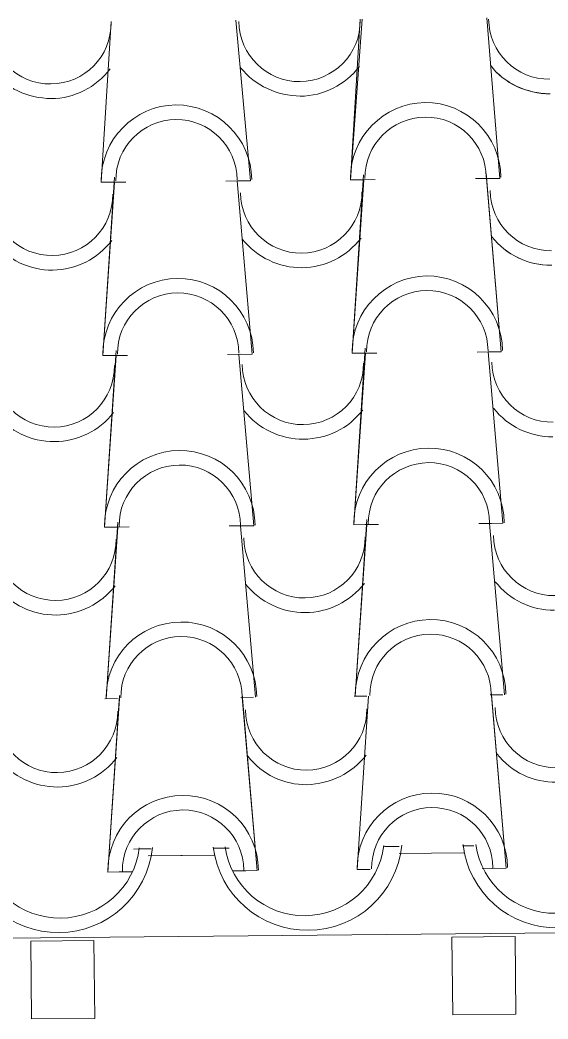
# Model space of a CAD drawing. Header units: millimetres. Extents: x 36985 to 49607, y -23856 to -17842.
# Drawn here: x 43217 to 43897, y -19858 to -18572 of the extents above; entities that cross this region are included whole.
import ezdxf

# ---------------------------------------------------------------- set-up
doc = ezdxf.new("R2010")
doc.units = ezdxf.units.MM
doc.layers.add('A-COB-___-___-EXI', color=250, linetype='Continuous', lineweight=25)

msp = doc.modelspace()

# ---------------------------------------------------------------- linework, layer by layer
at = {"layer": 'A-COB-___-___-EXI', "color": 18, "lineweight": 9}
for p, q in [((43338.9, -18781), (43321.8, -18781.2)), ((43336.4, -18781), (43353.5, -18780.9)), ((43499.3, -18779.5), (43482.2, -18779.6)), ((43501.5, -19002.6), (43484.4, -19002.8)), ((43824.5, -19220.3), (43808.2, -19220.4)), ((43841.3, -19440.8), (43822, -19220.3)), ((43343.1, -19224.9), (43326, -19225.1)), ((43340.7, -19224.9), (43357.8, -19224.8)), ((43503.6, -19223.3), (43486.5, -19223.5)), ((43520.4, -19443.9), (43501.1, -19223.4)), ((43664, -19221.8), (43646.9, -19222)), ((43661.6, -19221.8), (43678.7, -19221.7)), ((43363.4, -19639.3), (43384.6, -19639.1)), ((43386.2, -19639.1), (43371.6, -19639.2)), ((43466, -19638.3), (43479.9, -19638.2)), ((43486.4, -19638.1), (43467.7, -19638.3)), ((43686.7, -19636.2), (43705.5, -19636)), ((43788.6, -19644.2), (43705.6, -19645)), ((43786.9, -19635.2), (43801.6, -19635.1)), ((43466.1, -19647.3), (43382.2, -19648.1)), ((43384.7, -19648), (43467.7, -19647.3)), ((43345, -19668.8), (43362.1, -19668.6)), ((43507.8, -19667.2), (43490.7, -19667.4)), ((43828.7, -19664.1), (43812.5, -19664.3))]:
    msp.add_line(p, q, dxfattribs=at)
at = {"layer": 'A-COB-___-___-EXI', "color": 18, "lineweight": 9, "flags": 128}
for points in [[(43334.4, -18574.2), (43321.8, -18781.2), (43338.9, -18781), (43321.8, -18781.2), (43338.9, -18781), (43321.8, -18781.2), (43334.4, -18574.2), (43321.8, -18781.2), (43338.9, -18781), (43323.9, -19004.3), (43341, -19004.2), (43323.9, -19004.3), (43341, -19004.2), (43323.9, -19004.3), (43341, -19004.2), (43326, -19225.1), (43343.1, -19224.9), (43326, -19225.1), (43343.1, -19224.9), (43326, -19225.1), (43340.9, -18997.7), (43326, -19225.1), (43343.1, -19224.9), (43328.1, -19445.8), (43343.1, -19218.4), (43328.1, -19445.8)], [(43494.9, -18572.6), (43514, -18779.3), (43496.9, -18779.5), (43514, -18779.3), (43494.9, -18572.6), (43514, -18779.3), (43496.9, -18779.5), (43516.1, -19002.5), (43499, -19002.7), (43518.2, -19223.2), (43501.1, -19223.4), (43518.2, -19223.2), (43499, -19002.7), (43516.1, -19002.5), (43499, -19002.7)], [(43649, -19442.7), (43664, -19215.3), (43649, -19442.7), (43664, -19221.8), (43646.9, -19222), (43661.8, -18994.6), (43646.9, -19222), (43664, -19221.8), (43646.9, -19222), (43664, -19221.8), (43646.9, -19222), (43661.9, -19001.1), (43644.8, -19001.3), (43661.9, -19001.1), (43644.8, -19001.3), (43661.9, -19001.1), (43644.8, -19001.3), (43661.9, -19001.1), (43644.8, -19001.3), (43659.8, -18777.9), (43642.7, -18778.1), (43655.3, -18571.1), (43642.7, -18778.1), (43659.8, -18777.9), (43642.7, -18778.1), (43659.8, -18777.9), (43642.7, -18778.1), (43659.8, -18777.9), (43642.7, -18778.1), (43659.8, -18777.9), (43644.8, -19001.3), (43661.9, -19001.1), (43644.8, -19001.3), (43659.8, -18777.9), (43642.7, -18778.1), (43657.8, -18571.1), (43642.7, -18778.1), (43659.8, -18777.9), (43642.7, -18778.1), (43657.8, -18571.1)], [(43644.8, -19001.3), (43659.7, -18771.4), (43644.8, -19001.3), (43661.9, -19001.1), (43644.8, -19001.3), (43659.8, -18777.9), (43642.7, -18778.1), (43657.8, -18571.1)], [(43839.1, -19220.1), (43822, -19220.3), (43839.1, -19220.1), (43822, -19220.3), (43841.3, -19440.8), (43822, -19220.3), (43839.1, -19220.1), (43819.9, -18999.6), (43837, -18999.4), (43819.9, -18999.6), (43837, -18999.4), (43819.9, -18999.6), (43837, -18999.4), (43817.7, -18769.9), (43837, -18999.4), (43819.9, -18999.6), (43839.1, -19220.1), (43822, -19220.3), (43839.1, -19220.1), (43819.9, -18999.6), (43837, -18999.4), (43817.8, -18776.4), (43834.9, -18776.2), (43817.8, -18776.4), (43834.9, -18776.2), (43818.2, -18569.5), (43834.9, -18776.2), (43817.8, -18776.4), (43834.9, -18776.2), (43818.2, -18569.5), (43834.9, -18776.2), (43817.8, -18776.4), (43834.9, -18776.2), (43817.8, -18776.4), (43837, -18999.4), (43819.9, -18999.6), (43837, -18999.4), (43817.8, -18776.4), (43834.9, -18776.2), (43817.8, -18776.4), (43837, -18999.4), (43819.9, -18999.6), (43837, -18999.4)], [(43518.2, -19223.2), (43501.1, -19223.4), (43518.2, -19223.2), (43501.1, -19223.4), (43520.4, -19443.9), (43501.1, -19223.4), (43518.2, -19223.2), (43499, -19002.7), (43516.1, -19002.5), (43499, -19002.7), (43516.1, -19002.5), (43496.9, -18779.5), (43514, -18779.3), (43496.9, -18779.5), (43514, -18779.3)], [(43516.1, -19002.5), (43499, -19002.7), (43516.1, -19002.5), (43496.9, -18779.5)], [(43676.6, -19000.9), (43659.5, -19001.1), (43676.6, -19000.9), (43659.5, -19001.1)], [(43338.6, -19004.2), (43355.7, -19004), (43338.6, -19004.2), (43355.7, -19004)], [(43505.4, -19667.3), (43522.5, -19667.1), (43505.4, -19667.3), (43522.5, -19667.1), (43503.2, -19440), (43522.5, -19667.1), (43505.4, -19667.3), (43522.5, -19667.1), (43503.3, -19444.1), (43522.5, -19667.1), (43503.3, -19444.1), (43522.5, -19667.1)], [(43826.3, -19664.2), (43843.4, -19664), (43824.1, -19436.9), (43843.4, -19664), (43826.3, -19664.2), (43843.4, -19664), (43824.2, -19441)], [(43347.4, -19668.8), (43330.3, -19668.9), (43345.3, -19445.6), (43330.3, -19668.9), (43347.4, -19668.8), (43330.3, -19668.9), (43347.4, -19668.8), (43330.3, -19668.9), (43345.2, -19441.5), (43330.3, -19668.9)], [(43651.2, -19665.8), (43668.3, -19665.7), (43651.2, -19665.8), (43666.1, -19442.5), (43651.2, -19665.8), (43666.1, -19442.5)], [(37540.3, -19724.6), (37541.1, -19808.5), (48989.9, -19698.4), (48989.1, -19614.5), (48972.8, -19614.7), (48989.1, -19614.5)]]:
    msp.add_lwpolyline(points, dxfattribs=at)
for points in [[(43818.2, -18569.5), (43834.9, -18776.2), (43817.8, -18776.4), (43834.9, -18776.2)], [(43338.8, -18774.5), (43323.9, -19004.3), (43341, -19004.2), (43323.9, -19004.3), (43341, -19004.2), (43323.9, -19004.3)], [(43674.4, -18777.8), (43657.3, -18778)], [(43803.9, -18776.5), (43820.2, -18776.4)], [(43806.1, -18999.7), (43822.4, -18999.5)], [(43326.5, -19445.8), (43342.8, -19445.6), (43326.5, -19445.8), (43342.8, -19445.6), (43326.5, -19445.8), (43342.8, -19445.6), (43326.5, -19445.8), (43342.8, -19445.6), (43326.5, -19445.8), (43342.8, -19445.6)], [(43345.3, -19445.6), (43330.3, -19668.9)], [(43517.9, -19443.9), (43501.6, -19444.1), (43517.9, -19443.9), (43501.6, -19444.1), (43517.9, -19443.9), (43501.6, -19444.1), (43517.9, -19443.9), (43501.6, -19444.1), (43517.9, -19443.9), (43501.6, -19444.1)], [(43663.7, -19442.5), (43647.4, -19442.7), (43663.7, -19442.5), (43647.4, -19442.7), (43663.7, -19442.5), (43647.4, -19442.7), (43663.7, -19442.5), (43647.4, -19442.7), (43663.7, -19442.5), (43647.4, -19442.7), (43663.7, -19442.5), (43647.4, -19442.7)], [(43838.8, -19440.9), (43822.5, -19441), (43838.8, -19440.9), (43822.5, -19441), (43838.8, -19440.9), (43822.5, -19441)], [(43312.4, -19757.1), (43313.4, -19857.3), (43231.9, -19858), (43231, -19757.9)], [(43854.8, -19751.9), (43855.8, -19852), (43774.4, -19852.8), (43773.4, -19752.6)]]:
    msp.add_lwpolyline(points, close=True, dxfattribs=at)
at = {"layer": 'A-COB-___-___-EXI', "color": 18, "lineweight": 9}
for points in [[(43178.1, -18577.3), (43178.5, -18620.5), (43213.8, -18655.1), (43257, -18654.7)], [(43178.1, -18577.3), (43178.5, -18620.5), (43213.8, -18655.1), (43257, -18654.7)], [(43499, -18574.2), (43499.4, -18617.4), (43534.7, -18652.1), (43577.9, -18651.6)], [(43499, -18574.2), (43499.4, -18617.4), (43534.7, -18652.1), (43577.9, -18651.6)], [(43820.7, -18571.1), (43821.1, -18614.3), (43856.4, -18649), (43899.6, -18648.6)], [(43820.7, -18571.1), (43821.1, -18614.3), (43856.4, -18649), (43899.6, -18648.6)], [(43180.3, -18636.7), (43199.2, -18660.2), (43227, -18672.9), (43257.2, -18673.5)], [(43180.3, -18636.7), (43199.2, -18660.2), (43227, -18672.9), (43257.2, -18673.5)], [(43501.2, -18633.7), (43520.1, -18657.1), (43548.8, -18669.8), (43578.1, -18670.4)], [(43501.2, -18633.7), (43520.1, -18657.1), (43548.8, -18669.8), (43578.1, -18670.4)], [(43822.9, -18630.6), (43841, -18654), (43869.7, -18667.6), (43899.8, -18667.3)], [(43822.9, -18630.6), (43841, -18654), (43869.7, -18666.8), (43899, -18667.3)], [(43515.6, -18777.7), (43515.1, -18724.7), (43471.5, -18681.2), (43417.7, -18681.7)], [(43515.6, -18777.7), (43515.1, -18724.7), (43471.5, -18681.2), (43417.7, -18681.7)], [(43515.6, -18777.7), (43515.1, -18724.7), (43471.5, -18681.2), (43417.7, -18681.7)], [(43515.6, -18777.7), (43515.1, -18724.7), (43471.5, -18681.2), (43417.7, -18681.7)], [(43515.6, -18777.7), (43515.1, -18724.7), (43471.5, -18681.2), (43417.7, -18681.7)], [(43515.6, -18777.7), (43515.1, -18724.7), (43471.5, -18681.2), (43417.7, -18681.7)], [(43836.5, -18774.6), (43836, -18721.7), (43792.4, -18678.1), (43738.6, -18678.6)], [(43836.5, -18774.6), (43836, -18721.7), (43792.4, -18678.1), (43738.6, -18678.6)], [(43836.5, -18774.6), (43836, -18721.7), (43792.4, -18678.1), (43738.6, -18678.6)], [(43836.5, -18774.6), (43836, -18721.7), (43792.4, -18678.1), (43738.6, -18678.6)], [(43836.5, -18774.6), (43836, -18721.7), (43792.4, -18678.1), (43738.6, -18678.6)], [(43836.5, -18774.6), (43836, -18721.7), (43792.4, -18678.1), (43738.6, -18678.6)], [(43836.5, -18774.6), (43836, -18721.7), (43792.4, -18678.1), (43738.6, -18678.6)], [(43836.5, -18774.6), (43836, -18721.7), (43792.4, -18678.1), (43738.6, -18678.6)], [(43836.5, -18774.6), (43836, -18721.7), (43792.4, -18678.1), (43738.6, -18678.6)], [(43836.5, -18774.6), (43836, -18721.7), (43792.4, -18678.1), (43738.6, -18678.6)], [(43836.5, -18774.6), (43836, -18721.7), (43792.4, -18678.1), (43738.6, -18678.6)], [(43836.5, -18774.6), (43836, -18721.7), (43792.4, -18678.1), (43738.6, -18678.6)], [(43496.9, -18777.9), (43496.4, -18734.7), (43461.1, -18700), (43417.9, -18700.4)], [(43496.9, -18777.9), (43496.4, -18734.7), (43461.1, -18700), (43417.9, -18700.4)], [(43496.9, -18777.9), (43496.4, -18734.7), (43461.1, -18700), (43417.9, -18700.4)], [(43496.9, -18777.9), (43496.4, -18734.7), (43461.1, -18700), (43417.9, -18700.4)], [(43496.9, -18777.9), (43496.4, -18734.7), (43461.1, -18700), (43417.9, -18700.4)], [(43496.9, -18777.9), (43496.4, -18734.7), (43461.1, -18700), (43417.9, -18700.4)], [(43817.7, -18774.8), (43817.3, -18731.6), (43782, -18696.9), (43738.8, -18697.3)], [(43817.7, -18774.8), (43817.3, -18731.6), (43782, -18696.9), (43738.8, -18697.3)], [(43817.7, -18774.8), (43817.3, -18731.6), (43782, -18696.9), (43738.8, -18697.3)], [(43817.7, -18774.8), (43817.3, -18731.6), (43782, -18696.9), (43738.8, -18697.3)], [(43817.7, -18774.8), (43817.3, -18731.6), (43782, -18696.9), (43738.8, -18697.3)], [(43817.7, -18774.8), (43817.3, -18731.6), (43782, -18696.9), (43738.8, -18697.3)], [(43817.7, -18774.8), (43817.3, -18731.6), (43782, -18696.9), (43738.8, -18697.3)], [(43817.7, -18774.8), (43817.3, -18731.6), (43782, -18696.9), (43738.8, -18697.3)], [(43817.7, -18774.8), (43817.3, -18731.6), (43782, -18696.9), (43738.8, -18697.3)], [(43817.7, -18774.8), (43817.3, -18731.6), (43782, -18696.9), (43738.8, -18697.3)], [(43817.7, -18774.8), (43817.3, -18731.6), (43782, -18696.9), (43738.8, -18697.3)], [(43817.7, -18774.8), (43817.3, -18731.6), (43782, -18696.9), (43738.8, -18697.3)], [(43501.1, -18794.9), (43501.5, -18838.1), (43536.9, -18872.8), (43580, -18872.4)], [(43822.8, -18791.8), (43823.2, -18835), (43858.6, -18869.7), (43901.7, -18869.3)], [(43180.2, -18798), (43180.6, -18841.2), (43216, -18875.9), (43259.1, -18875.5)], [(43182.4, -18857.5), (43201.4, -18880.9), (43229.2, -18894.5), (43259.3, -18894.2)], [(43182.4, -18857.5), (43201.4, -18880.9), (43229.2, -18894.5), (43259.3, -18894.2)], [(43503.3, -18854.4), (43522.2, -18877.8), (43550.9, -18891.4), (43580.2, -18891.1)], [(43503.3, -18854.4), (43522.2, -18877.8), (43550.9, -18891.4), (43580.2, -18891.1)], [(43825, -18851.3), (43843.1, -18874.7), (43871.8, -18888.3), (43901.1, -18888)], [(43825, -18851.3), (43843.1, -18874.7), (43871.8, -18888.3), (43901.9, -18888)], [(43517.7, -19000.8), (43517.2, -18947.9), (43473.6, -18904.3), (43419.9, -18904.9)], [(43517.7, -19000.8), (43517.2, -18947.9), (43473.6, -18904.3), (43419.9, -18904.9)], [(43517.7, -19000.8), (43517.2, -18947.9), (43473.6, -18904.3), (43419.9, -18904.9)], [(43517.7, -19000.8), (43517.2, -18947.9), (43473.6, -18904.3), (43419.9, -18904.9)], [(43517.7, -19000.8), (43517.2, -18947.9), (43473.6, -18904.3), (43419.9, -18904.9)], [(43517.7, -19000.8), (43517.2, -18947.9), (43473.6, -18904.3), (43419.9, -18904.9)], [(43517.7, -19000.8), (43517.2, -18947.9), (43473.6, -18904.3), (43419.9, -18904.9)], [(43517.7, -19000.8), (43517.2, -18947.9), (43473.6, -18904.3), (43419.9, -18904.9)], [(43517.7, -19000.8), (43517.2, -18947.9), (43473.6, -18904.3), (43419.9, -18904.9)], [(43838.6, -18997.8), (43838.1, -18944.8), (43794.5, -18901.3), (43740.8, -18901.8)], [(43838.6, -18997.8), (43838.1, -18944.8), (43794.5, -18901.3), (43740.8, -18901.8)], [(43838.6, -18997.8), (43838.1, -18944.8), (43794.5, -18901.3), (43740.8, -18901.8)], [(43838.6, -18997.8), (43838.1, -18944.8), (43794.5, -18901.3), (43740.8, -18901.8)], [(43838.6, -18997.8), (43838.1, -18944.8), (43794.5, -18901.3), (43740.8, -18901.8)], [(43838.6, -18997.8), (43838.1, -18944.8), (43794.5, -18901.3), (43740.8, -18901.8)], [(43838.6, -18997.8), (43838.1, -18944.8), (43794.5, -18901.3), (43740.8, -18901.8)], [(43838.6, -18997.8), (43838.1, -18944.8), (43794.5, -18901.3), (43740.8, -18901.8)], [(43838.6, -18997.8), (43838.1, -18944.8), (43794.5, -18901.3), (43740.8, -18901.8)], [(43838.6, -18997.8), (43838.1, -18944.8), (43794.5, -18901.3), (43740.8, -18901.8)], [(43838.6, -18997.8), (43838.1, -18944.8), (43794.5, -18901.3), (43740.8, -18901.8)], [(43838.6, -18997.8), (43838.1, -18944.8), (43794.5, -18901.3), (43740.8, -18901.8)], [(43499, -19001), (43498.6, -18957.9), (43463.2, -18923.2), (43420.1, -18923.6)], [(43499, -19001), (43498.6, -18957.9), (43463.2, -18923.2), (43420.1, -18923.6)], [(43499, -19001), (43498.6, -18957.9), (43463.2, -18923.2), (43420.1, -18923.6)], [(43499, -19001), (43498.6, -18957.9), (43463.2, -18923.2), (43420.1, -18923.6)], [(43499, -19001), (43498.6, -18957.9), (43463.2, -18923.2), (43420.1, -18923.6)], [(43499, -19001), (43498.6, -18957.9), (43463.2, -18923.2), (43420.1, -18923.6)], [(43499, -19001), (43498.6, -18957.9), (43463.2, -18923.2), (43420.1, -18923.6)], [(43499, -19001), (43498.6, -18957.9), (43463.2, -18923.2), (43420.1, -18923.6)], [(43499, -19001), (43498.6, -18957.9), (43463.2, -18923.2), (43420.1, -18923.6)], [(43819.9, -18997.9), (43819.5, -18954.8), (43784.1, -18920.1), (43741, -18920.5)], [(43819.9, -18997.9), (43819.5, -18954.8), (43784.1, -18920.1), (43741, -18920.5)], [(43819.9, -18997.9), (43819.5, -18954.8), (43784.1, -18920.1), (43741, -18920.5)], [(43819.9, -18997.9), (43819.5, -18954.8), (43784.1, -18920.1), (43741, -18920.5)], [(43819.9, -18997.9), (43819.5, -18954.8), (43784.1, -18920.1), (43741, -18920.5)], [(43819.9, -18997.9), (43819.5, -18954.8), (43784.1, -18920.1), (43741, -18920.5)], [(43819.9, -18997.9), (43819.5, -18954.8), (43784.1, -18920.1), (43741, -18920.5)], [(43819.9, -18997.9), (43819.5, -18954.8), (43784.1, -18920.1), (43741, -18920.5)], [(43819.9, -18997.9), (43819.5, -18954.8), (43784.1, -18920.1), (43741, -18920.5)], [(43819.9, -18997.9), (43819.5, -18954.8), (43784.1, -18920.1), (43741, -18920.5)], [(43819.9, -18997.9), (43819.5, -18954.8), (43784.1, -18920.1), (43741, -18920.5)], [(43819.9, -18997.9), (43819.5, -18954.8), (43784.1, -18920.1), (43741, -18920.5)], [(43503.2, -19015.6), (43503.6, -19058.8), (43539, -19093.5), (43582.1, -19093.1)], [(43824.9, -19012.6), (43825.3, -19055.7), (43860.7, -19090.4), (43903.9, -19090)], [(43182.3, -19018.7), (43182.7, -19061.9), (43218.1, -19096.6), (43261.3, -19096.2)], [(43184.5, -19078.2), (43203.5, -19101.6), (43231.3, -19115.2), (43261.4, -19114.9)], [(43505.4, -19075.1), (43524.4, -19098.5), (43553, -19112.1), (43582.3, -19111.8)], [(43827.1, -19072), (43845.3, -19095.4), (43873.9, -19109), (43903.2, -19108.7)], [(43519.9, -19222.4), (43519.3, -19168.6), (43475.8, -19125.9), (43422, -19126.4)], [(43519.9, -19222.4), (43519.3, -19168.6), (43475.8, -19125.9), (43422, -19126.4)], [(43519.9, -19222.4), (43519.3, -19168.6), (43475.8, -19125.9), (43422, -19126.4)], [(43519.9, -19222.4), (43519.3, -19168.6), (43475.8, -19125.9), (43422, -19126.4)], [(43519.9, -19222.4), (43519.3, -19168.6), (43475.8, -19125.9), (43422, -19126.4)], [(43519.9, -19222.4), (43519.3, -19168.6), (43475.8, -19125.9), (43422, -19126.4)], [(43840.8, -19219.3), (43840.2, -19165.5), (43796.7, -19122.8), (43742.9, -19123.3)], [(43840.8, -19219.3), (43840.2, -19165.5), (43796.7, -19122.8), (43742.9, -19123.3)], [(43840.8, -19219.3), (43840.2, -19165.5), (43796.7, -19122.8), (43742.9, -19123.3)], [(43840.8, -19219.3), (43840.2, -19165.5), (43796.7, -19122.8), (43742.9, -19123.3)], [(43840.8, -19219.3), (43840.2, -19165.5), (43796.7, -19122.8), (43742.9, -19123.3)], [(43840.8, -19219.3), (43840.2, -19165.5), (43796.7, -19122.8), (43742.9, -19123.3)], [(43822, -19219.5), (43821.6, -19176.3), (43786.2, -19141.6), (43743.1, -19142)], [(43822, -19219.5), (43821.6, -19176.3), (43786.2, -19141.6), (43743.1, -19142)], [(43822, -19219.5), (43821.6, -19176.3), (43786.2, -19141.6), (43743.1, -19142)], [(43822, -19219.5), (43821.6, -19176.3), (43786.2, -19141.6), (43743.1, -19142)], [(43822, -19219.5), (43821.6, -19176.3), (43786.2, -19141.6), (43743.1, -19142)], [(43822, -19219.5), (43821.6, -19176.3), (43786.2, -19141.6), (43743.1, -19142)], [(43501.1, -19222.6), (43500.7, -19179.4), (43465.4, -19144.7), (43422.2, -19145.1)], [(43501.1, -19222.6), (43500.7, -19179.4), (43465.4, -19144.7), (43422.2, -19145.1)], [(43501.1, -19222.6), (43500.7, -19179.4), (43465.4, -19144.7), (43422.2, -19145.1)], [(43501.1, -19222.6), (43500.7, -19179.4), (43465.4, -19144.7), (43422.2, -19145.1)], [(43501.1, -19222.6), (43500.7, -19179.4), (43465.4, -19144.7), (43422.2, -19145.1)], [(43501.1, -19222.6), (43500.7, -19179.4), (43465.4, -19144.7), (43422.2, -19145.1)], [(43184.5, -19241.9), (43184.9, -19285.1), (43220.2, -19319.7), (43263.4, -19319.3)], [(43505.4, -19238.8), (43505.8, -19282), (43541.1, -19316.7), (43584.3, -19316.2)], [(43827.1, -19235.7), (43827.5, -19278.9), (43862.8, -19313.6), (43906, -19313.2)], [(43507.6, -19298.2), (43526.5, -19321.7), (43555.2, -19335.3), (43584.5, -19335)], [(43829.3, -19295.2), (43847.4, -19318.6), (43876.1, -19332.2), (43905.4, -19331.9)], [(43186.7, -19301.3), (43205.6, -19324.8), (43233.4, -19338.4), (43263.6, -19338.1)], [(43522, -19443.1), (43521.5, -19389.3), (43477.9, -19346.6), (43424.1, -19347.1)], [(43522, -19443.1), (43521.5, -19389.3), (43477.9, -19346.6), (43424.1, -19347.1)], [(43522, -19443.1), (43521.5, -19389.3), (43477.9, -19346.6), (43424.1, -19347.1)], [(43842.9, -19440), (43842.4, -19386.3), (43798.8, -19343.5), (43745, -19344)], [(43842.9, -19440), (43842.4, -19386.3), (43798.8, -19343.5), (43745, -19344)], [(43842.9, -19440), (43842.4, -19386.3), (43798.8, -19343.5), (43745, -19344)], [(43824.1, -19440.2), (43823.7, -19397), (43788.4, -19362.3), (43745.2, -19362.8)], [(43824.1, -19440.2), (43823.7, -19397), (43788.4, -19362.3), (43745.2, -19362.8)], [(43824.1, -19440.2), (43823.7, -19397), (43788.4, -19362.3), (43745.2, -19362.8)], [(43824.1, -19440.2), (43823.7, -19397), (43788.4, -19362.3), (43745.2, -19362.8)], [(43824.1, -19440.2), (43823.7, -19397), (43788.4, -19362.3), (43745.2, -19362.8)], [(43824.1, -19440.2), (43823.7, -19397), (43788.4, -19362.3), (43745.2, -19362.8)], [(43824.1, -19440.2), (43823.7, -19397), (43788.4, -19362.3), (43745.2, -19362.8)], [(43824.1, -19440.2), (43823.7, -19397), (43788.4, -19362.3), (43745.2, -19362.8)], [(43824.1, -19440.2), (43823.7, -19397), (43788.4, -19362.3), (43745.2, -19362.8)], [(43503.2, -19443.3), (43502.8, -19400.1), (43467.5, -19365.4), (43424.3, -19365.8)], [(43503.2, -19443.3), (43502.8, -19400.1), (43467.5, -19365.4), (43424.3, -19365.8)], [(43503.2, -19443.3), (43502.8, -19400.1), (43467.5, -19365.4), (43424.3, -19365.8)], [(43503.2, -19443.3), (43502.8, -19400.1), (43467.5, -19365.4), (43424.3, -19365.8)], [(43503.2, -19443.3), (43502.8, -19400.1), (43467.5, -19365.4), (43424.3, -19365.8)], [(43503.2, -19443.3), (43502.8, -19400.1), (43467.5, -19365.4), (43424.3, -19365.8)], [(43503.2, -19443.3), (43502.8, -19400.1), (43467.5, -19365.4), (43424.3, -19365.8)], [(43503.2, -19443.3), (43502.8, -19400.1), (43467.5, -19365.4), (43424.3, -19365.8)], [(43503.2, -19443.3), (43502.8, -19400.1), (43467.5, -19365.4), (43424.3, -19365.8)], [(43503.2, -19443.3), (43502.8, -19400.1), (43467.5, -19365.4), (43424.3, -19365.8)], [(43503.2, -19443.3), (43502.8, -19400.1), (43467.5, -19365.4), (43424.3, -19365.8)], [(43503.2, -19443.3), (43502.8, -19400.1), (43467.5, -19365.4), (43424.3, -19365.8)], [(43503.2, -19443.3), (43502.8, -19400.1), (43467.5, -19365.4), (43424.3, -19365.8)], [(43503.2, -19443.3), (43502.8, -19400.1), (43467.5, -19365.4), (43424.3, -19365.8)], [(43503.2, -19443.3), (43502.8, -19400.1), (43467.5, -19365.4), (43424.3, -19365.8)], [(43186.6, -19463.4), (43187, -19506.6), (43222.4, -19541.3), (43265.5, -19540.9)], [(43507.5, -19460.3), (43507.9, -19503.5), (43543.3, -19538.2), (43586.4, -19537.8)], [(43829.2, -19457.2), (43829.6, -19500.4), (43865, -19535.1), (43908.1, -19534.7)], [(43831.4, -19516.7), (43849.5, -19540.1), (43878.2, -19553.7), (43908.3, -19553.4)], [(43188.8, -19522.9), (43207.8, -19546.3), (43235.6, -19559.1), (43265.7, -19559.6)], [(43510.5, -19519.8), (43528.6, -19543.2), (43557.3, -19556.8), (43586.6, -19556.5)], [(43845, -19663.2), (43844.5, -19609.4), (43800.9, -19566.7), (43747.2, -19567.2)], [(43845, -19663.2), (43844.5, -19609.4), (43800.9, -19566.7), (43747.2, -19567.2)], [(43845, -19663.2), (43844.5, -19609.4), (43800.9, -19566.7), (43747.2, -19567.2)], [(43524.1, -19666.3), (43523.6, -19612.5), (43480, -19569.8), (43426.3, -19570.3)], [(43524.1, -19666.3), (43523.6, -19612.5), (43480, -19569.8), (43426.3, -19570.3)], [(43524.1, -19666.3), (43523.6, -19612.5), (43480, -19569.8), (43426.3, -19570.3)], [(43524.1, -19666.3), (43523.6, -19612.5), (43480, -19569.8), (43426.3, -19570.3)], [(43524.1, -19666.3), (43523.6, -19612.5), (43480, -19569.8), (43426.3, -19570.3)], [(43524.1, -19666.3), (43523.6, -19612.5), (43480, -19569.8), (43426.3, -19570.3)], [(43505.4, -19666.4), (43505, -19623.3), (43469.6, -19588.6), (43426.5, -19589)], [(43505.4, -19666.4), (43505, -19623.3), (43469.6, -19588.6), (43426.5, -19589)], [(43505.4, -19666.4), (43505, -19623.3), (43469.6, -19588.6), (43426.5, -19589)], [(43505.4, -19666.4), (43505, -19623.3), (43469.6, -19588.6), (43426.5, -19589)], [(43505.4, -19666.4), (43505, -19623.3), (43469.6, -19588.6), (43426.5, -19589)], [(43505.4, -19666.4), (43505, -19623.3), (43469.6, -19588.6), (43426.5, -19589)], [(43826.3, -19663.4), (43825.9, -19620.2), (43790.5, -19585.5), (43747.4, -19585.9)], [(43826.3, -19663.4), (43825.9, -19620.2), (43790.5, -19585.5), (43747.4, -19585.9)], [(43826.3, -19663.4), (43825.9, -19620.2), (43790.5, -19585.5), (43747.4, -19585.9)], [(43145.1, -19639.8), (43153, -19701.6), (43205.6, -19747.5), (43267.5, -19746.9)], [(43166.3, -19639.6), (43173.3, -19690.8), (43217.6, -19728.7), (43269.8, -19728.2)], [(43466, -19636.7), (43473.9, -19698.5), (43526.5, -19744.4), (43588.4, -19743.8)], [(43481.5, -19636.5), (43488.5, -19687.8), (43532.8, -19725.6), (43584.2, -19725.1)], [(43787.7, -19633.6), (43794.8, -19695.4), (43847.4, -19741.3), (43910.1, -19740.7)], [(43804, -19633.4), (43811.8, -19684.7), (43855.4, -19722.5), (43907.5, -19722)]]:
    msp.add_open_spline(points, degree=3, dxfattribs=at)
for points in [[(43257, -18654.7), (43257, -18654.7), (43300.2, -18654.3), (43334.9, -18619), (43334.4, -18575.8)], [(43257, -18654.7), (43257, -18654.7), (43300.2, -18654.3), (43334.9, -18619), (43334.4, -18575.8)], [(43577.9, -18651.6), (43577.9, -18651.6), (43621.1, -18651.2), (43655.8, -18615.9), (43655.3, -18572.7)], [(43577.9, -18651.6), (43577.9, -18651.6), (43621.1, -18651.2), (43655.8, -18615.9), (43655.3, -18572.7)], [(43257.2, -18673.5), (43257.2, -18673.5), (43287.3, -18673.2), (43314.9, -18659.1), (43333.4, -18635.3)], [(43257.2, -18673.5), (43257.2, -18673.5), (43287.3, -18673.2), (43314.9, -18659.1), (43333.4, -18635.3)], [(43578.1, -18670.4), (43578.1, -18670.4), (43608.2, -18670.1), (43635.8, -18656), (43654.3, -18632.2)], [(43578.1, -18670.4), (43578.1, -18670.4), (43608.2, -18670.1), (43635.8, -18656), (43654.3, -18632.2)], [(43738.6, -18678.6), (43738.6, -18678.6), (43685.7, -18679.1), (43642.1, -18723.5), (43642.6, -18776.5)], [(43738.6, -18678.6), (43738.6, -18678.6), (43685.7, -18679.1), (43642.1, -18723.5), (43642.6, -18776.5)], [(43738.6, -18678.6), (43738.6, -18678.6), (43685.7, -18679.1), (43642.1, -18723.5), (43642.6, -18776.5)], [(43738.6, -18678.6), (43738.6, -18678.6), (43685.7, -18679.1), (43642.1, -18723.5), (43642.6, -18776.5)], [(43738.6, -18678.6), (43738.6, -18678.6), (43685.7, -18679.1), (43642.1, -18723.5), (43642.6, -18776.5)], [(43738.6, -18678.6), (43738.6, -18678.6), (43685.7, -18679.1), (43642.1, -18723.5), (43642.6, -18776.5)], [(43738.6, -18678.6), (43738.6, -18678.6), (43685.7, -18679.1), (43642.1, -18723.5), (43642.6, -18776.5)], [(43738.6, -18678.6), (43738.6, -18678.6), (43685.7, -18679.1), (43642.1, -18723.5), (43642.6, -18776.5)], [(43738.6, -18678.6), (43738.6, -18678.6), (43685.7, -18679.1), (43642.1, -18723.5), (43642.6, -18776.5)], [(43738.6, -18678.6), (43738.6, -18678.6), (43685.7, -18679.1), (43642.1, -18723.5), (43642.6, -18776.5)], [(43738.6, -18678.6), (43738.6, -18678.6), (43685.7, -18679.1), (43642.1, -18723.5), (43642.6, -18776.5)], [(43738.6, -18678.6), (43738.6, -18678.6), (43685.7, -18679.1), (43642.1, -18723.5), (43642.6, -18776.5)], [(43417.7, -18681.7), (43417.7, -18681.7), (43364, -18682.2), (43321.2, -18726.6), (43321.7, -18779.5)], [(43417.7, -18681.7), (43417.7, -18681.7), (43364, -18682.2), (43321.2, -18726.6), (43321.7, -18779.5)], [(43417.7, -18681.7), (43417.7, -18681.7), (43364, -18682.2), (43321.2, -18726.6), (43321.7, -18779.5)], [(43417.7, -18681.7), (43417.7, -18681.7), (43364, -18682.2), (43321.2, -18726.6), (43321.7, -18779.5)], [(43417.7, -18681.7), (43417.7, -18681.7), (43364, -18682.2), (43321.2, -18726.6), (43321.7, -18779.5)], [(43417.7, -18681.7), (43417.7, -18681.7), (43364, -18682.2), (43321.2, -18726.6), (43321.7, -18779.5)], [(43417.9, -18700.4), (43417.9, -18700.4), (43374.7, -18700.8), (43340.1, -18736.2), (43340.5, -18779.4)], [(43417.9, -18700.4), (43417.9, -18700.4), (43374.7, -18700.8), (43340.1, -18736.2), (43340.5, -18779.4)], [(43417.9, -18700.4), (43417.9, -18700.4), (43374.7, -18700.8), (43340.1, -18736.2), (43340.5, -18779.4)], [(43417.9, -18700.4), (43417.9, -18700.4), (43374.7, -18700.8), (43340.1, -18736.2), (43340.5, -18779.4)], [(43417.9, -18700.4), (43417.9, -18700.4), (43374.7, -18700.8), (43340.1, -18736.2), (43340.5, -18779.4)], [(43417.9, -18700.4), (43417.9, -18700.4), (43374.7, -18700.8), (43340.1, -18736.2), (43340.5, -18779.4)], [(43738.8, -18697.3), (43738.8, -18697.3), (43695.6, -18697.8), (43661, -18733.1), (43661.4, -18776.3)], [(43738.8, -18697.3), (43738.8, -18697.3), (43695.6, -18697.8), (43661, -18733.1), (43661.4, -18776.3)], [(43738.8, -18697.3), (43738.8, -18697.3), (43695.6, -18697.8), (43661, -18733.1), (43661.4, -18776.3)], [(43738.8, -18697.3), (43738.8, -18697.3), (43695.6, -18697.8), (43661, -18733.1), (43661.4, -18776.3)], [(43738.8, -18697.3), (43738.8, -18697.3), (43695.6, -18697.8), (43661, -18733.1), (43661.4, -18776.3)], [(43738.8, -18697.3), (43738.8, -18697.3), (43695.6, -18697.8), (43661, -18733.1), (43661.4, -18776.3)], [(43738.8, -18697.3), (43738.8, -18697.3), (43695.6, -18697.8), (43661, -18733.1), (43661.4, -18776.3)], [(43738.8, -18697.3), (43738.8, -18697.3), (43695.6, -18697.8), (43661, -18733.1), (43661.4, -18776.3)], [(43738.8, -18697.3), (43738.8, -18697.3), (43695.6, -18697.8), (43661, -18733.1), (43661.4, -18776.3)], [(43738.8, -18697.3), (43738.8, -18697.3), (43695.6, -18697.8), (43661, -18733.1), (43661.4, -18776.3)], [(43738.8, -18697.3), (43738.8, -18697.3), (43695.6, -18697.8), (43661, -18733.1), (43661.4, -18776.3)], [(43738.8, -18697.3), (43738.8, -18697.3), (43695.6, -18697.8), (43661, -18733.1), (43661.4, -18776.3)], [(43259.1, -18875.5), (43259.1, -18875.5), (43302.3, -18875), (43337, -18839.7), (43336.6, -18796.5)], [(43580, -18872.4), (43580, -18872.4), (43623.2, -18872), (43657.9, -18836.6), (43657.5, -18793.4)], [(43259.3, -18894.2), (43259.3, -18894.2), (43289.4, -18893.9), (43317, -18879.8), (43335.5, -18856)], [(43259.3, -18894.2), (43259.3, -18894.2), (43289.4, -18893.9), (43317, -18879.8), (43335.5, -18856)], [(43580.2, -18891.1), (43580.2, -18891.1), (43610.3, -18890.8), (43637.9, -18876.7), (43656.4, -18852.9)], [(43580.2, -18891.1), (43580.2, -18891.1), (43610.3, -18890.8), (43637.9, -18876.7), (43656.4, -18852.9)], [(43419.9, -18904.9), (43419.9, -18904.9), (43366.1, -18905.4), (43323.4, -18949.8), (43323.9, -19002.7)], [(43419.9, -18904.9), (43419.9, -18904.9), (43366.1, -18905.4), (43323.4, -18949.8), (43323.9, -19002.7)], [(43419.9, -18904.9), (43419.9, -18904.9), (43366.1, -18905.4), (43323.4, -18949.8), (43323.9, -19002.7)], [(43419.9, -18904.9), (43419.9, -18904.9), (43366.1, -18905.4), (43323.4, -18949.8), (43323.9, -19002.7)], [(43419.9, -18904.9), (43419.9, -18904.9), (43366.1, -18905.4), (43323.4, -18949.8), (43323.9, -19002.7)], [(43419.9, -18904.9), (43419.9, -18904.9), (43366.1, -18905.4), (43323.4, -18949.8), (43323.9, -19002.7)], [(43419.9, -18904.9), (43419.9, -18904.9), (43366.1, -18905.4), (43323.4, -18949.8), (43323.9, -19002.7)], [(43419.9, -18904.9), (43419.9, -18904.9), (43366.1, -18905.4), (43323.4, -18949.8), (43323.9, -19002.7)], [(43419.9, -18904.9), (43419.9, -18904.9), (43366.1, -18905.4), (43323.4, -18949.8), (43323.9, -19002.7)], [(43740.8, -18901.8), (43740.8, -18901.8), (43687.8, -18902.3), (43644.3, -18946.7), (43644.8, -18999.6)], [(43740.8, -18901.8), (43740.8, -18901.8), (43687.8, -18902.3), (43644.3, -18946.7), (43644.8, -18999.6)], [(43740.8, -18901.8), (43740.8, -18901.8), (43687.8, -18902.3), (43644.3, -18946.7), (43644.8, -18999.6)], [(43740.8, -18901.8), (43740.8, -18901.8), (43687.8, -18902.3), (43644.3, -18946.7), (43644.8, -18999.6)], [(43740.8, -18901.8), (43740.8, -18901.8), (43687.8, -18902.3), (43644.3, -18946.7), (43644.8, -18999.6)], [(43740.8, -18901.8), (43740.8, -18901.8), (43687.8, -18902.3), (43644.3, -18946.7), (43644.8, -18999.6)], [(43740.8, -18901.8), (43740.8, -18901.8), (43687.8, -18902.3), (43644.3, -18946.7), (43644.8, -18999.6)], [(43740.8, -18901.8), (43740.8, -18901.8), (43687.8, -18902.3), (43644.3, -18946.7), (43644.8, -18999.6)], [(43740.8, -18901.8), (43740.8, -18901.8), (43687.8, -18902.3), (43644.3, -18946.7), (43644.8, -18999.6)], [(43740.8, -18901.8), (43740.8, -18901.8), (43687.8, -18902.3), (43644.3, -18946.7), (43644.8, -18999.6)], [(43740.8, -18901.8), (43740.8, -18901.8), (43687.8, -18902.3), (43644.3, -18946.7), (43644.8, -18999.6)], [(43740.8, -18901.8), (43740.8, -18901.8), (43687.8, -18902.3), (43644.3, -18946.7), (43644.8, -18999.6)], [(43420.1, -18923.6), (43420.1, -18923.6), (43376.9, -18924), (43342.2, -18959.4), (43342.6, -19002.5)], [(43420.1, -18923.6), (43420.1, -18923.6), (43376.9, -18924), (43342.2, -18959.4), (43342.6, -19002.5)], [(43420.1, -18923.6), (43420.1, -18923.6), (43376.9, -18924), (43342.2, -18959.4), (43342.6, -19002.5)], [(43420.1, -18923.6), (43420.1, -18923.6), (43376.9, -18924), (43342.2, -18959.4), (43342.6, -19002.5)], [(43420.1, -18923.6), (43420.1, -18923.6), (43376.9, -18924), (43342.2, -18959.4), (43342.6, -19002.5)], [(43420.1, -18923.6), (43420.1, -18923.6), (43376.9, -18924), (43342.2, -18959.4), (43342.6, -19002.5)], [(43420.1, -18923.6), (43420.1, -18923.6), (43376.9, -18924), (43342.2, -18959.4), (43342.6, -19002.5)], [(43420.1, -18923.6), (43420.1, -18923.6), (43376.9, -18924), (43342.2, -18959.4), (43342.6, -19002.5)], [(43420.1, -18923.6), (43420.1, -18923.6), (43376.9, -18924), (43342.2, -18959.4), (43342.6, -19002.5)], [(43741, -18920.5), (43741, -18920.5), (43697.8, -18920.9), (43663.1, -18956.3), (43663.5, -18999.4)], [(43741, -18920.5), (43741, -18920.5), (43697.8, -18920.9), (43663.1, -18956.3), (43663.5, -18999.4)], [(43741, -18920.5), (43741, -18920.5), (43697.8, -18920.9), (43663.1, -18956.3), (43663.5, -18999.4)], [(43741, -18920.5), (43741, -18920.5), (43697.8, -18920.9), (43663.1, -18956.3), (43663.5, -18999.4)], [(43741, -18920.5), (43741, -18920.5), (43697.8, -18920.9), (43663.1, -18956.3), (43663.5, -18999.4)], [(43741, -18920.5), (43741, -18920.5), (43697.8, -18920.9), (43663.1, -18956.3), (43663.5, -18999.4)], [(43741, -18920.5), (43741, -18920.5), (43697.8, -18920.9), (43663.1, -18956.3), (43663.5, -18999.4)], [(43741, -18920.5), (43741, -18920.5), (43697.8, -18920.9), (43663.1, -18956.3), (43663.5, -18999.4)], [(43741, -18920.5), (43741, -18920.5), (43697.8, -18920.9), (43663.1, -18956.3), (43663.5, -18999.4)], [(43741, -18920.5), (43741, -18920.5), (43697.8, -18920.9), (43663.1, -18956.3), (43663.5, -18999.4)], [(43741, -18920.5), (43741, -18920.5), (43697.8, -18920.9), (43663.1, -18956.3), (43663.5, -18999.4)], [(43741, -18920.5), (43741, -18920.5), (43697.8, -18920.9), (43663.1, -18956.3), (43663.5, -18999.4)], [(43582.1, -19093.1), (43582.1, -19093.1), (43625.3, -19092.7), (43660, -19057.3), (43659.6, -19014.1)], [(43261.3, -19096.2), (43261.3, -19096.2), (43304.4, -19095.8), (43339.1, -19060.4), (43338.7, -19017.2)], [(43261.4, -19114.9), (43261.4, -19114.9), (43291.6, -19114.6), (43319.1, -19101.3), (43337.6, -19077.5)], [(43582.3, -19111.8), (43582.3, -19111.8), (43612.5, -19111.5), (43640, -19098.2), (43658.5, -19074.4)], [(43422, -19126.4), (43422, -19126.4), (43368.3, -19126.9), (43325.5, -19170.5), (43326, -19224.2)], [(43422, -19126.4), (43422, -19126.4), (43368.3, -19126.9), (43325.5, -19170.5), (43326, -19224.2)], [(43422, -19126.4), (43422, -19126.4), (43368.3, -19126.9), (43325.5, -19170.5), (43326, -19224.2)], [(43422, -19126.4), (43422, -19126.4), (43368.3, -19126.9), (43325.5, -19170.5), (43326, -19224.2)], [(43422, -19126.4), (43422, -19126.4), (43368.3, -19126.9), (43325.5, -19170.5), (43326, -19224.2)], [(43422, -19126.4), (43422, -19126.4), (43368.3, -19126.9), (43325.5, -19170.5), (43326, -19224.2)], [(43742.9, -19123.3), (43742.9, -19123.3), (43690, -19123.8), (43646.4, -19167.4), (43646.9, -19221.2)], [(43742.9, -19123.3), (43742.9, -19123.3), (43690, -19123.8), (43646.4, -19167.4), (43646.9, -19221.2)], [(43742.9, -19123.3), (43742.9, -19123.3), (43690, -19123.8), (43646.4, -19167.4), (43646.9, -19221.2)], [(43742.9, -19123.3), (43742.9, -19123.3), (43690, -19123.8), (43646.4, -19167.4), (43646.9, -19221.2)], [(43742.9, -19123.3), (43742.9, -19123.3), (43690, -19123.8), (43646.4, -19167.4), (43646.9, -19221.2)], [(43742.9, -19123.3), (43742.9, -19123.3), (43690, -19123.8), (43646.4, -19167.4), (43646.9, -19221.2)], [(43743.1, -19142), (43743.1, -19142), (43699.9, -19142.5), (43665.2, -19177.8), (43665.6, -19221)], [(43743.1, -19142), (43743.1, -19142), (43699.9, -19142.5), (43665.2, -19177.8), (43665.6, -19221)], [(43743.1, -19142), (43743.1, -19142), (43699.9, -19142.5), (43665.2, -19177.8), (43665.6, -19221)], [(43743.1, -19142), (43743.1, -19142), (43699.9, -19142.5), (43665.2, -19177.8), (43665.6, -19221)], [(43743.1, -19142), (43743.1, -19142), (43699.9, -19142.5), (43665.2, -19177.8), (43665.6, -19221)], [(43743.1, -19142), (43743.1, -19142), (43699.9, -19142.5), (43665.2, -19177.8), (43665.6, -19221)], [(43422.2, -19145.1), (43422.2, -19145.1), (43379, -19145.5), (43344.3, -19180.9), (43344.8, -19224.1)], [(43422.2, -19145.1), (43422.2, -19145.1), (43379, -19145.5), (43344.3, -19180.9), (43344.8, -19224.1)], [(43422.2, -19145.1), (43422.2, -19145.1), (43379, -19145.5), (43344.3, -19180.9), (43344.8, -19224.1)], [(43422.2, -19145.1), (43422.2, -19145.1), (43379, -19145.5), (43344.3, -19180.9), (43344.8, -19224.1)], [(43422.2, -19145.1), (43422.2, -19145.1), (43379, -19145.5), (43344.3, -19180.9), (43344.8, -19224.1)], [(43422.2, -19145.1), (43422.2, -19145.1), (43379, -19145.5), (43344.3, -19180.9), (43344.8, -19224.1)], [(43263.4, -19319.3), (43263.4, -19319.3), (43306.6, -19318.9), (43341.3, -19283.6), (43340.8, -19240.4)], [(43584.3, -19316.2), (43584.3, -19316.2), (43627.5, -19315.8), (43662.1, -19280.5), (43661.7, -19237.3)], [(43584.5, -19335), (43584.5, -19335), (43614.6, -19334.7), (43642.2, -19320.6), (43660.7, -19297.6)], [(43263.6, -19338.1), (43263.6, -19338.1), (43293.7, -19337.8), (43321.3, -19323.7), (43339.8, -19300.7)], [(43424.1, -19347.1), (43424.1, -19347.1), (43370.4, -19347.6), (43327.6, -19391.2), (43328.1, -19445)], [(43424.1, -19347.1), (43424.1, -19347.1), (43370.4, -19347.6), (43327.6, -19391.2), (43328.1, -19445)], [(43424.1, -19347.1), (43424.1, -19347.1), (43370.4, -19347.6), (43327.6, -19391.2), (43328.1, -19445)], [(43745, -19344), (43745, -19344), (43692.1, -19344.5), (43648.5, -19388.1), (43649, -19441.9)], [(43745, -19344), (43745, -19344), (43692.1, -19344.5), (43648.5, -19388.1), (43649, -19441.9)], [(43745, -19344), (43745, -19344), (43692.1, -19344.5), (43648.5, -19388.1), (43649, -19441.9)], [(43745.2, -19362.8), (43745.2, -19362.8), (43702, -19363.2), (43667.4, -19398.5), (43667.8, -19441.7)], [(43745.2, -19362.8), (43745.2, -19362.8), (43702, -19363.2), (43667.4, -19398.5), (43667.8, -19441.7)], [(43745.2, -19362.8), (43745.2, -19362.8), (43702, -19363.2), (43667.4, -19398.5), (43667.8, -19441.7)], [(43745.2, -19362.8), (43745.2, -19362.8), (43702, -19363.2), (43667.4, -19398.5), (43667.8, -19441.7)], [(43745.2, -19362.8), (43745.2, -19362.8), (43702, -19363.2), (43667.4, -19398.5), (43667.8, -19441.7)], [(43745.2, -19362.8), (43745.2, -19362.8), (43702, -19363.2), (43667.4, -19398.5), (43667.8, -19441.7)], [(43745.2, -19362.8), (43745.2, -19362.8), (43702, -19363.2), (43667.4, -19398.5), (43667.8, -19441.7)], [(43745.2, -19362.8), (43745.2, -19362.8), (43702, -19363.2), (43667.4, -19398.5), (43667.8, -19441.7)], [(43745.2, -19362.8), (43745.2, -19362.8), (43702, -19363.2), (43667.4, -19398.5), (43667.8, -19441.7)], [(43424.3, -19365.8), (43424.3, -19365.8), (43381.1, -19366.3), (43346.5, -19401.6), (43346.9, -19444.8)], [(43424.3, -19365.8), (43424.3, -19365.8), (43381.1, -19366.3), (43346.5, -19401.6), (43346.9, -19444.8)], [(43424.3, -19365.8), (43424.3, -19365.8), (43381.1, -19366.3), (43346.5, -19401.6), (43346.9, -19444.8)], [(43424.3, -19365.8), (43424.3, -19365.8), (43381.1, -19366.3), (43346.5, -19401.6), (43346.9, -19444.8)], [(43424.3, -19365.8), (43424.3, -19365.8), (43381.1, -19366.3), (43346.5, -19401.6), (43346.9, -19444.8)], [(43424.3, -19365.8), (43424.3, -19365.8), (43381.1, -19366.3), (43346.5, -19401.6), (43346.9, -19444.8)], [(43424.3, -19365.8), (43424.3, -19365.8), (43381.1, -19366.3), (43346.5, -19401.6), (43346.9, -19444.8)], [(43424.3, -19365.8), (43424.3, -19365.8), (43381.1, -19366.3), (43346.5, -19401.6), (43346.9, -19444.8)], [(43424.3, -19365.8), (43424.3, -19365.8), (43381.1, -19366.3), (43346.5, -19401.6), (43346.9, -19444.8)], [(43424.3, -19365.8), (43424.3, -19365.8), (43381.1, -19366.3), (43346.5, -19401.6), (43346.9, -19444.8)], [(43424.3, -19365.8), (43424.3, -19365.8), (43381.1, -19366.3), (43346.5, -19401.6), (43346.9, -19444.8)], [(43424.3, -19365.8), (43424.3, -19365.8), (43381.1, -19366.3), (43346.5, -19401.6), (43346.9, -19444.8)], [(43424.3, -19365.8), (43424.3, -19365.8), (43381.1, -19366.3), (43346.5, -19401.6), (43346.9, -19444.8)], [(43424.3, -19365.8), (43424.3, -19365.8), (43381.1, -19366.3), (43346.5, -19401.6), (43346.9, -19444.8)], [(43424.3, -19365.8), (43424.3, -19365.8), (43381.1, -19366.3), (43346.5, -19401.6), (43346.9, -19444.8)], [(43265.5, -19540.9), (43265.5, -19540.9), (43308.7, -19540.4), (43343.4, -19505.1), (43343, -19461.9)], [(43586.4, -19537.8), (43586.4, -19537.8), (43629.6, -19537.4), (43664.3, -19502), (43663.9, -19458.8)], [(43265.7, -19559.6), (43265.7, -19559.6), (43295.8, -19559.3), (43323.4, -19545.2), (43341.9, -19521.4)], [(43586.6, -19556.5), (43586.6, -19556.5), (43616.7, -19555.4), (43645.1, -19542.1), (43662.8, -19518.3)], [(43747.2, -19567.2), (43747.2, -19567.2), (43694.2, -19567.7), (43650.7, -19611.3), (43651.2, -19665)], [(43747.2, -19567.2), (43747.2, -19567.2), (43694.2, -19567.7), (43650.7, -19611.3), (43651.2, -19665)], [(43747.2, -19567.2), (43747.2, -19567.2), (43694.2, -19567.7), (43650.7, -19611.3), (43651.2, -19665)], [(43426.3, -19570.3), (43426.3, -19570.3), (43372.5, -19570.8), (43329.8, -19614.4), (43330.3, -19668.1)], [(43426.3, -19570.3), (43426.3, -19570.3), (43372.5, -19570.8), (43329.8, -19614.4), (43330.3, -19668.1)], [(43426.3, -19570.3), (43426.3, -19570.3), (43372.5, -19570.8), (43329.8, -19614.4), (43330.3, -19668.1)], [(43426.3, -19570.3), (43426.3, -19570.3), (43372.5, -19570.8), (43329.8, -19614.4), (43330.3, -19668.1)], [(43426.3, -19570.3), (43426.3, -19570.3), (43372.5, -19570.8), (43329.8, -19614.4), (43330.3, -19668.1)], [(43426.3, -19570.3), (43426.3, -19570.3), (43372.5, -19570.8), (43329.8, -19614.4), (43330.3, -19668.1)], [(43426.5, -19589), (43426.5, -19589), (43383.3, -19589.4), (43348.6, -19624.8), (43349, -19667.9)], [(43426.5, -19589), (43426.5, -19589), (43383.3, -19589.4), (43348.6, -19624.8), (43349, -19667.9)], [(43426.5, -19589), (43426.5, -19589), (43383.3, -19589.4), (43348.6, -19624.8), (43349, -19667.9)], [(43426.5, -19589), (43426.5, -19589), (43383.3, -19589.4), (43348.6, -19624.8), (43349, -19667.9)], [(43426.5, -19589), (43426.5, -19589), (43383.3, -19589.4), (43348.6, -19624.8), (43349, -19667.9)], [(43426.5, -19589), (43426.5, -19589), (43383.3, -19589.4), (43348.6, -19624.8), (43349, -19667.9)], [(43747.4, -19585.9), (43747.4, -19585.9), (43704.2, -19586.3), (43669.5, -19621.7), (43669.9, -19664.9)], [(43747.4, -19585.9), (43747.4, -19585.9), (43704.2, -19586.3), (43669.5, -19621.7), (43669.9, -19664.9)], [(43747.4, -19585.9), (43747.4, -19585.9), (43704.2, -19586.3), (43669.5, -19621.7), (43669.9, -19664.9)], [(43267.5, -19746.9), (43267.5, -19746.9), (43329.4, -19746.3), (43381.1, -19699.4), (43387.8, -19637.4)], [(43269.8, -19728.2), (43269.8, -19728.2), (43321.1, -19727.7), (43364.7, -19689), (43370.7, -19637.6)], [(43584.2, -19725.1), (43584.2, -19725.1), (43636.3, -19724.6), (43679.1, -19685.9), (43685.9, -19634.6)], [(43588.4, -19743.8), (43588.4, -19743.8), (43651.1, -19743.2), (43702.8, -19696.3), (43708.7, -19634.3)]]:
    msp.add_open_spline(points, degree=3, knots=[0.125, 0.125, 0.125, 0.125, 0.125001, 1, 1, 1, 1], dxfattribs=at)

doc.saveas('drawing.dxf')
